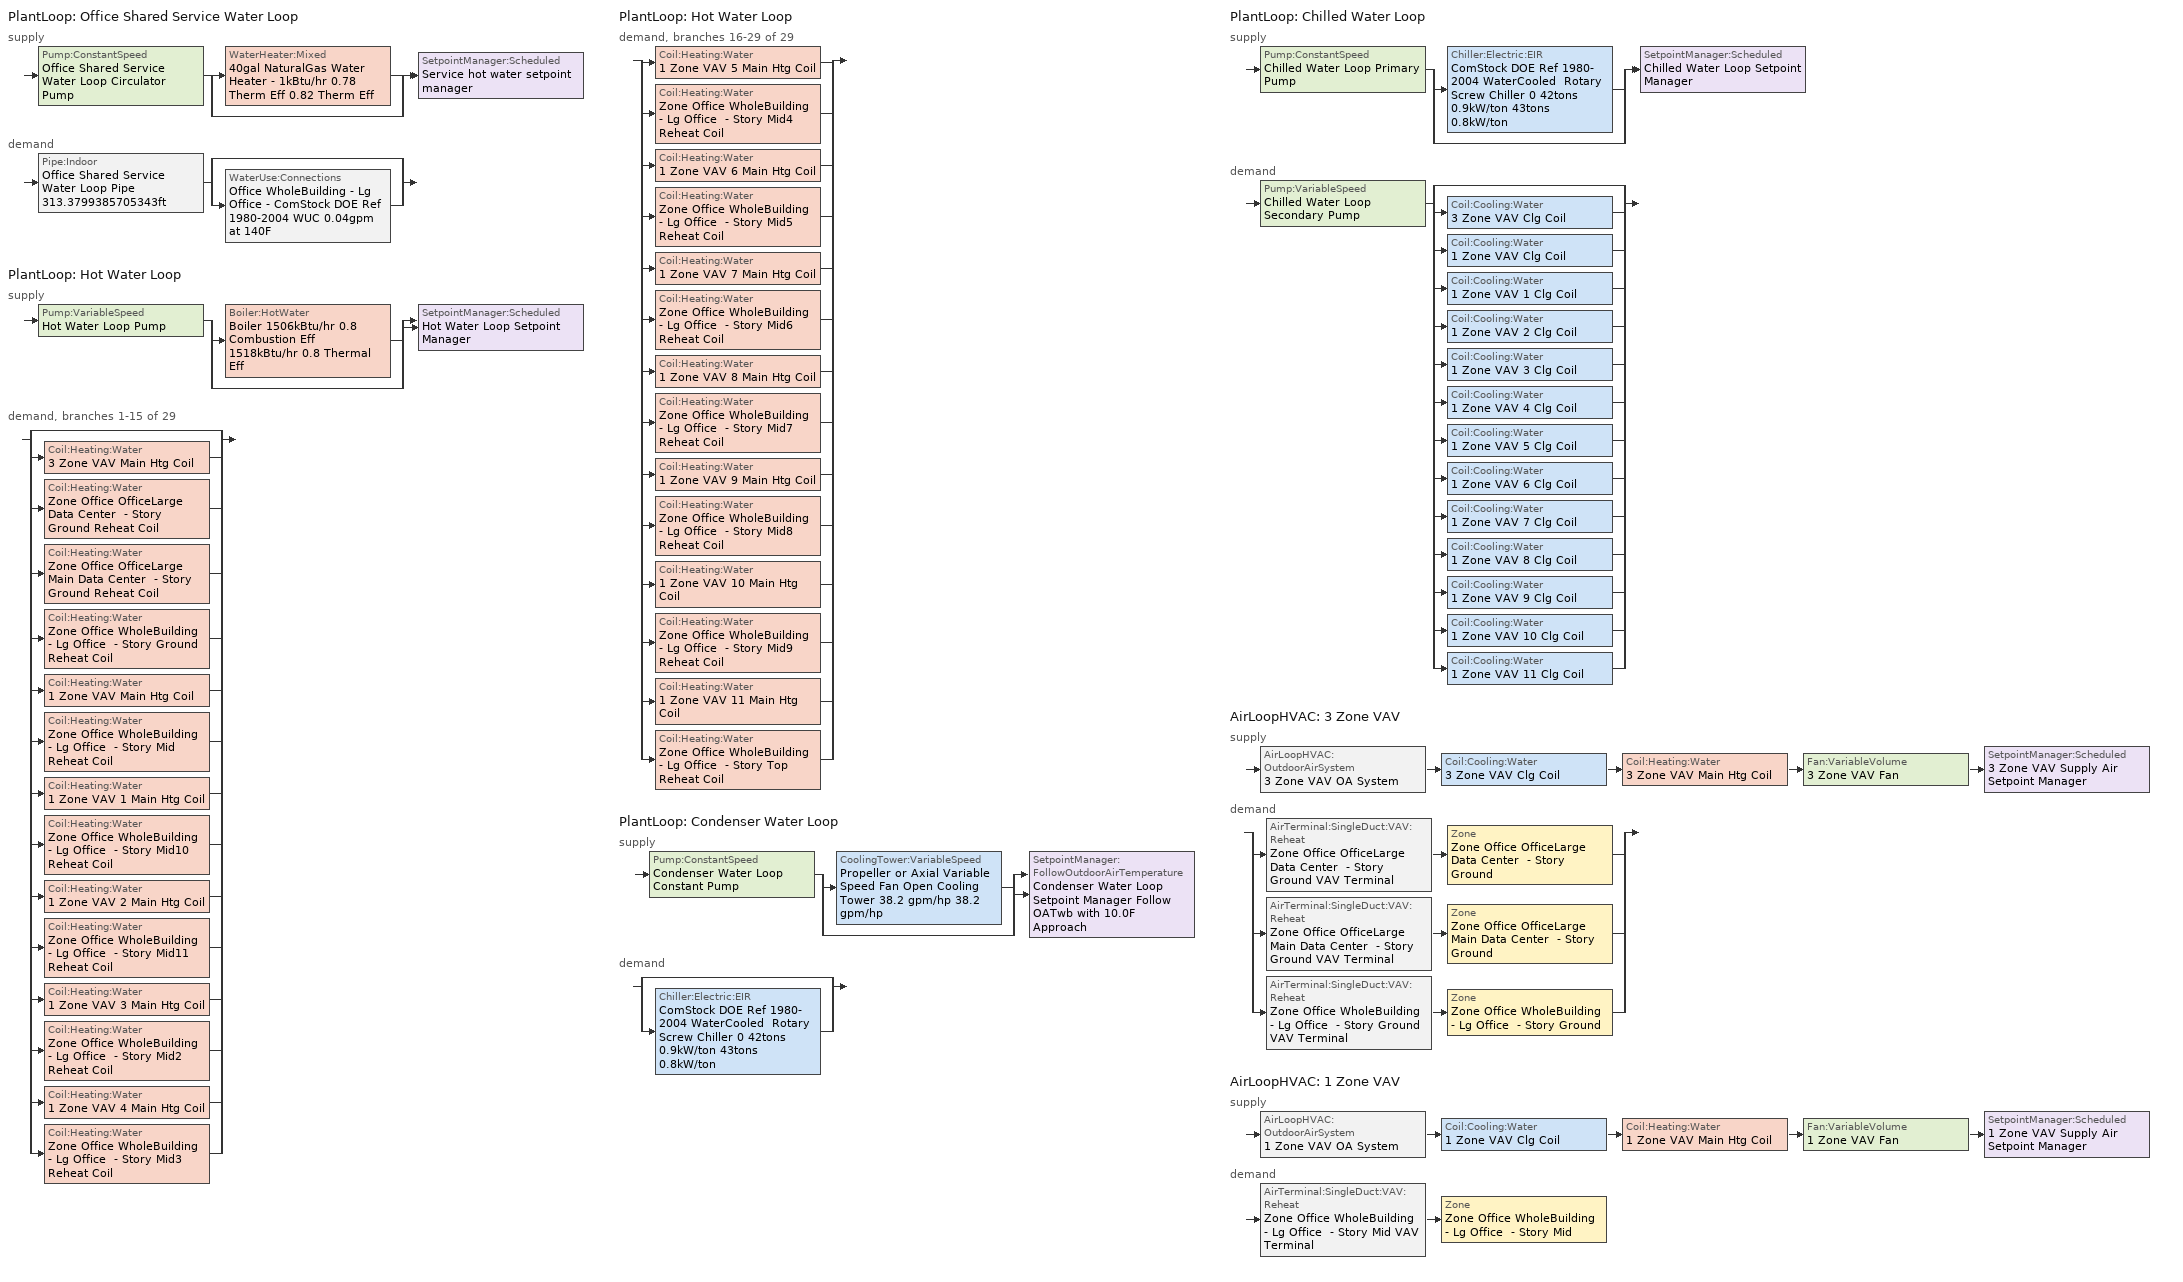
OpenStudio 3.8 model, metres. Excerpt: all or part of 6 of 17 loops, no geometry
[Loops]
PlantLoop 'Office Shared Service Water Loop'
 supply: Pump:ConstantSpeed 'Office Shared Service Water Loop Circulator Pump' > split
  | WaterHeater:Mixed '40gal NaturalGas Water Heater - 1kBtu/hr 0.78 Therm Eff 0.82 Therm Eff'
  | bypass
  join > SetpointManager:Scheduled 'Service hot water setpoint manager'
 demand: Pipe:Indoor 'Office Shared Service Water Loop Pipe 313.3799385705343ft' > split
  | bypass
  | WaterUse:Connections 'Office WholeBuilding - Lg Office - ComStock DOE Ref 1980-2004 WUC 0.04gpm at 140F'
PlantLoop 'Hot Water Loop'
 supply: Pump:VariableSpeed 'Hot Water Loop Pump' > split
  | Boiler:HotWater 'Boiler 1506kBtu/hr 0.8 Combustion Eff 1518kBtu/hr 0.8 Thermal Eff'
  | bypass
  join > SetpointManager:Scheduled 'Hot Water Loop Setpoint Manager'
 demand, branches 1-15 of 29: split
  | bypass
  | Coil:Heating:Water '3 Zone VAV Main Htg Coil'
  | Coil:Heating:Water 'Zone Office OfficeLarge Data Center  - Story Ground Reheat Coil'
  | Coil:Heating:Water 'Zone Office OfficeLarge Main Data Center  - Story Ground Reheat Coil'
  | Coil:Heating:Water 'Zone Office WholeBuilding - Lg Office  - Story Ground Reheat Coil'
  | Coil:Heating:Water '1 Zone VAV Main Htg Coil'
  | Coil:Heating:Water 'Zone Office WholeBuilding - Lg Office  - Story Mid Reheat Coil'
  | Coil:Heating:Water '1 Zone VAV 1 Main Htg Coil'
  | Coil:Heating:Water 'Zone Office WholeBuilding - Lg Office  - Story Mid10 Reheat Coil'
  | Coil:Heating:Water '1 Zone VAV 2 Main Htg Coil'
  | Coil:Heating:Water 'Zone Office WholeBuilding - Lg Office  - Story Mid11 Reheat Coil'
  | Coil:Heating:Water '1 Zone VAV 3 Main Htg Coil'
  | Coil:Heating:Water 'Zone Office WholeBuilding - Lg Office  - Story Mid2 Reheat Coil'
  | Coil:Heating:Water '1 Zone VAV 4 Main Htg Coil'
  | Coil:Heating:Water 'Zone Office WholeBuilding - Lg Office  - Story Mid3 Reheat Coil'
PlantLoop 'Hot Water Loop'
 demand, branches 16-29 of 29: split
  | Coil:Heating:Water '1 Zone VAV 5 Main Htg Coil'
  | Coil:Heating:Water 'Zone Office WholeBuilding - Lg Office  - Story Mid4 Reheat Coil'
  | Coil:Heating:Water '1 Zone VAV 6 Main Htg Coil'
  | Coil:Heating:Water 'Zone Office WholeBuilding - Lg Office  - Story Mid5 Reheat Coil'
  | Coil:Heating:Water '1 Zone VAV 7 Main Htg Coil'
  | Coil:Heating:Water 'Zone Office WholeBuilding - Lg Office  - Story Mid6 Reheat Coil'
  | Coil:Heating:Water '1 Zone VAV 8 Main Htg Coil'
  | Coil:Heating:Water 'Zone Office WholeBuilding - Lg Office  - Story Mid7 Reheat Coil'
  | Coil:Heating:Water '1 Zone VAV 9 Main Htg Coil'
  | Coil:Heating:Water 'Zone Office WholeBuilding - Lg Office  - Story Mid8 Reheat Coil'
  | Coil:Heating:Water '1 Zone VAV 10 Main Htg Coil'
  | Coil:Heating:Water 'Zone Office WholeBuilding - Lg Office  - Story Mid9 Reheat Coil'
  | Coil:Heating:Water '1 Zone VAV 11 Main Htg Coil'
  | Coil:Heating:Water 'Zone Office WholeBuilding - Lg Office  - Story Top Reheat Coil'
PlantLoop 'Condenser Water Loop'
 supply: Pump:ConstantSpeed 'Condenser Water Loop Constant Pump' > split
  | CoolingTower:VariableSpeed 'Propeller or Axial Variable Speed Fan Open Cooling Tower 38.2 gpm/hp 38.2 gpm/hp'
  | bypass
  join > SetpointManager:FollowOutdoorAirTemperature 'Condenser Water Loop Setpoint Manager Follow OATwb with 10.0F Approach'
 demand: split
  | bypass
  | Chiller:Electric:EIR 'ComStock DOE Ref 1980-2004 WaterCooled  Rotary Screw Chiller 0 42tons 0.9kW/ton 43tons 0.8kW/ton'
PlantLoop 'Chilled Water Loop'
 supply: Pump:ConstantSpeed 'Chilled Water Loop Primary Pump' > split
  | Chiller:Electric:EIR 'ComStock DOE Ref 1980-2004 WaterCooled  Rotary Screw Chiller 0 42tons 0.9kW/ton 43tons 0.8kW/ton'
  | bypass
  join > SetpointManager:Scheduled 'Chilled Water Loop Setpoint Manager'
 demand: Pump:VariableSpeed 'Chilled Water Loop Secondary Pump' > split
  | bypass
  | Coil:Cooling:Water '3 Zone VAV Clg Coil'
  | Coil:Cooling:Water '1 Zone VAV Clg Coil'
  | Coil:Cooling:Water '1 Zone VAV 1 Clg Coil'
  | Coil:Cooling:Water '1 Zone VAV 2 Clg Coil'
  | Coil:Cooling:Water '1 Zone VAV 3 Clg Coil'
  | Coil:Cooling:Water '1 Zone VAV 4 Clg Coil'
  | Coil:Cooling:Water '1 Zone VAV 5 Clg Coil'
  | Coil:Cooling:Water '1 Zone VAV 6 Clg Coil'
  | Coil:Cooling:Water '1 Zone VAV 7 Clg Coil'
  | Coil:Cooling:Water '1 Zone VAV 8 Clg Coil'
  | Coil:Cooling:Water '1 Zone VAV 9 Clg Coil'
  | Coil:Cooling:Water '1 Zone VAV 10 Clg Coil'
  | Coil:Cooling:Water '1 Zone VAV 11 Clg Coil'
AirLoopHVAC '3 Zone VAV'
 supply: AirLoopHVAC:OutdoorAirSystem '3 Zone VAV OA System' > Coil:Cooling:Water '3 Zone VAV Clg Coil' > Coil:Heating:Water '3 Zone VAV Main Htg Coil' > Fan:VariableVolume '3 Zone VAV Fan' > SetpointManager:Scheduled '3 Zone VAV Supply Air Setpoint Manager'
 demand: split
  | AirTerminal:SingleDuct:VAV:Reheat 'Zone Office OfficeLarge Data Center  - Story Ground VAV Terminal' > Zone 'Zone Office OfficeLarge Data Center  - Story Ground'
  | AirTerminal:SingleDuct:VAV:Reheat 'Zone Office OfficeLarge Main Data Center  - Story Ground VAV Terminal' > Zone 'Zone Office OfficeLarge Main Data Center  - Story Ground'
  | AirTerminal:SingleDuct:VAV:Reheat 'Zone Office WholeBuilding - Lg Office  - Story Ground VAV Terminal' > Zone 'Zone Office WholeBuilding - Lg Office  - Story Ground'
AirLoopHVAC '1 Zone VAV'
 supply: AirLoopHVAC:OutdoorAirSystem '1 Zone VAV OA System' > Coil:Cooling:Water '1 Zone VAV Clg Coil' > Coil:Heating:Water '1 Zone VAV Main Htg Coil' > Fan:VariableVolume '1 Zone VAV Fan' > SetpointManager:Scheduled '1 Zone VAV Supply Air Setpoint Manager'
 demand: AirTerminal:SingleDuct:VAV:Reheat 'Zone Office WholeBuilding - Lg Office  - Story Mid VAV Terminal' > Zone 'Zone Office WholeBuilding - Lg Office  - Story Mid'
[Construction]
Copper pipe 0.75in type L with 0.5in fiberglass batt: Fiberglass batt 0.5in, Copper pipe 0.75in type L
[Material] Roughness=Smooth; Thermal Absorptance=0.9; Solar Absorptance=0.7; Visible Absorptance=0.7
Name | Thickness {m} | Conductivity {W/m-K} | Density {kg/m3} | Specific Heat {J/kg-K}
Copper pipe 0.75in type L | 0.001143 | 386 | 8906.27 | 385.1856
Fiberglass batt 0.5in | 0.0127 | 0.0663448 | 11.2129 | 837.36
[Sizing:Zone] Zone Cooling Design Supply Air Temperature Input Method=SupplyAirTemperature; Zone Cooling Design Supply Air Temperature {C}=12.7778; Zone Cooling Design Supply Air Temperature Difference {deltaC}=11.11; Zone Heating Design Supply Air Temperature Input Method=SupplyAirTemperature; Zone Heating Design Supply Air Temperature {C}=40; Zone Heating Design Supply Air Temperature Difference {deltaC}=11.11; Zone Cooling Design Supply Air Humidity Ratio {kg-H2O/kg-air}=0.0085; Zone Heating Design Supply Air Humidity Ratio {kg-H2O/kg-air}=0.008; Cooling Design Air Flow Method=DesignDayWithLimit; Heating Design Air Flow Method=DesignDay; Account for Dedicated Outdoor Air System=No; Dedicated Outdoor Air System Control Strategy=NeutralSupplyAir; Dedicated Outdoor Air Low Setpoint Temperature for Design {C}=autosize; Dedicated Outdoor Air High Setpoint Temperature for Design {C}=autosize; Zone Load Sizing Method=Sensible Load Only No Latent Load; Zone Latent Cooling Design Supply Air Humidity Ratio Input Method=HumidityRatioDifference; Zone Cooling Design Supply Air Humidity Ratio Difference {kgWater/kgDryAir}=0.005; Zone Latent Heating Design Supply Air Humidity Ratio Input Method=HumidityRatioDifference; Zone Humidification Design Supply Air Humidity Ratio Difference {kgWater/kgDryAir}=0.005
Zone Office WholeBuilding - Lg Office  - Story Ground; Zone Office OfficeLarge Data Center  - Story Ground; Zone Office OfficeLarge Main Data Center  - Story Ground; Zone Office WholeBuilding - Lg Office  - Story Mid
[Zone equipment]
Zone Office WholeBuilding - Lg Office  - Story Ground: Zone Office WholeBuilding - Lg Office  - Story Ground VAV Terminal
Zone Office OfficeLarge Data Center  - Story Ground: Zone Office OfficeLarge Data Center  - Story Ground VAV Terminal
Zone Office OfficeLarge Main Data Center  - Story Ground: Zone Office OfficeLarge Main Data Center  - Story Ground VAV Terminal
Zone Office WholeBuilding - Lg Office  - Story Mid: Zone Office WholeBuilding - Lg Office  - Story Mid VAV Terminal
[WaterUse:Connections]
Office WholeBuilding - Lg Office - ComStock DOE Ref 1980-2004 WUC 0.04gpm at 140F: Drain Water Heat Exchanger Type=None; Drain Water Heat Exchanger Destination=Plant; Water Use Equipment Name 1=Office WholeBuilding - Lg Office - ComStock DOE Ref 1980-2004 Service Water Use 0.04gpm at 140F
[WaterUse:Equipment:Definition]
Office WholeBuilding - Lg Office - ComStock DOE Ref 1980-2004 Service Water Use Def 0.04gpm: Peak Flow Rate {m3/s}=2.29632e-06; Target Temperature Schedule=Mixed Water At Faucet Temp - 140F; Sensible Fraction Schedule=Fraction Sensible - 0.2; Latent Fraction Schedule=Fraction Latent - 0.05
[WaterUse:Equipment]
Office WholeBuilding - Lg Office - ComStock DOE Ref 1980-2004 Service Water Use 0.04gpm at 140F: Water Use Equipment Definition=Office WholeBuilding - Lg Office - ComStock DOE Ref 1980-2004 Service Water Use Def 0.04gpm; Flow Rate Fraction Schedule=OfficeLarge BLDG_SWH_SCH
[PlantLoop] Glycol Concentration=0; Load Distribution Scheme=Optimal
Name | Maximum Loop Temperature {C} | Minimum Loop Temperature {C} | Maximum Loop Flow Rate {m3/s} | Plant Loop Volume {m3} | Fluid Type | Common Pipe Simulation
Office Shared Service Water Loop | 60 | 10 | 2.29632e-06 | 0.000275559
Hot Water Loop |  | 10 | 0.0255558 | 3.0667 | Water
Condenser Water Loop | 80 | 5 | 0.0115777 | 1.38933
Chilled Water Loop | 40 | 1 | 0.00812366 | 0.974839 |  | CommonPipe
[Sizing:Plant]
Name | Loop Type | Design Loop Exit Temperature {C} | Loop Design Temperature Difference {deltaC} | Sizing Option | Zone Timesteps in Averaging Window | Coincident Sizing Factor Mode
Office Shared Service Water Loop | Heating | 60 | 5 | NonCoincident | 1 | None
Hot Water Loop | Heating | 82.2222 | 11.1111 | NonCoincident | 1 | None
Condenser Water Loop | Condenser | 29.4444 | 5.55556 | Coincident | 6 | GlobalCoolingSizingFactor
Chilled Water Loop | Cooling | 6.66667 | 5.61111 | NonCoincident | 1 | None
[SetpointManager:Scheduled] Control Variable=Temperature
Name | Schedule | Setpoint Node or NodeList
Service hot water setpoint manager | Service Water Loop Temp - 140F | Office Shared Service Water Loop Supply Outlet Node
Hot Water Loop Setpoint Manager | Hot Water Loop Temp - 180F | Hot Water Loop Supply Outlet Node
Chilled Water Loop Setpoint Manager | Chilled Water Loop Temp - 44F | Chilled Water Loop Supply Outlet Node
3 Zone VAV Supply Air Setpoint Manager | Supply Air Temp - 55.0F | 3 Zone VAV Supply Outlet Node
1 Zone VAV Supply Air Setpoint Manager | Supply Air Temp - 55.0F | 1 Zone VAV Supply Outlet Node
[Pump:ConstantSpeed] Fraction of Motor Inefficiencies to Fluid Stream=0; Pump Control Type=Intermittent; Design Power Sizing Method=PowerPerFlowPerPressure; Design Electric Power per Unit Flow Rate {W/(m3/s)}=348701.1; Design Shaft Power per Unit Flow Rate per Unit Head {W-s/m3-Pa}=1.28205
Name | Rated Flow Rate {m3/s} | Rated Pump Head {Pa} | Rated Power Consumption {W} | Motor Efficiency
Office Shared Service Water Loop Circulator Pump | 2.29632e-06 | 29890.7 | 0.106665 | 0.825
Condenser Water Loop Constant Pump | 0.0115777 | 148557 | 2520.07 | 0.875
Chilled Water Loop Primary Pump | 0.00812366 | 44836 | 566.018 | 0.825
[WaterHeater:Mixed]
40gal NaturalGas Water Heater - 1kBtu/hr 0.78 Therm Eff 0.82 Therm Eff: Tank Volume {m3}=0.151416; Setpoint Temperature Schedule=Service Water Loop Temp - 140F; Deadband Temperature Difference {deltaC}=2; Maximum Temperature Limit {C}=60; Heater Control Type=Cycle; Heater Maximum Capacity {W}=383.053; Heater Fuel Type=NaturalGas; Heater Thermal Efficiency=0.82; Off Cycle Parasitic Fuel Consumption Rate {W}=0; Off Cycle Parasitic Fuel Type=NaturalGas; Off Cycle Parasitic Heat Fraction to Tank=0; On Cycle Parasitic Fuel Consumption Rate {W}=0; On Cycle Parasitic Fuel Type=NaturalGas; On Cycle Parasitic Heat Fraction to Tank=0; Ambient Temperature Indicator=Schedule; Ambient Temperature Schedule=Water Heater Ambient Temp Schedule - 70.0f; Off Cycle Loss Coefficient to Ambient Temperature {W/K}=0.1789; On Cycle Loss Coefficient to Ambient Temperature {W/K}=0.1789; Use Side Effectiveness=1; Source Side Effectiveness=1; Use Side Design Flow Rate {m3/s}=autosize; Source Side Design Flow Rate {m3/s}=autosize; Indirect Water Heating Recovery Time {hr}=1.5; Source Side Flow Control Mode=IndirectHeatPrimarySetpoint
[WaterHeater:Sizing]
40gal NaturalGas Water Heater - 1kBtu/hr 0.78 Therm Eff 0.82 Therm Eff: Design Mode=PeakDraw; Time Storage Can Meet Peak Draw {hr}=0.538503; Time for Tank Recovery {hr}=0; Nominal Tank Volume for Autosizing Plant Connections {m3}=1
[Pipe:Indoor]
Office Shared Service Water Loop Pipe 313.3799385705343ft: Construction=Copper pipe 0.75in type L with 0.5in fiberglass batt; Environment Type=Schedule; Ambient Temperature Schedule=Office Shared Service Water Loop Piping Air Temp - 70F; Ambient Air Velocity Schedule=Office Shared Service Water Loop Piping Air Velocity - 0.67mph; Pipe Inside Diameter {m}=0.019939; Pipe Length {m}=95.5182
[Pump:VariableSpeed] Coefficient 1 of the Part Load Performance Curve=0; Pump Control Type=Intermittent; Skin Loss Radiative Fraction=0.5; Design Power Sizing Method=PowerPerFlowPerPressure; Design Electric Power per Unit Flow Rate {W/(m3/s)}=348701.1; Design Shaft Power per Unit Flow Rate per Unit Head {W-s/m3-Pa}=1.28205; Design Minimum Flow Rate Fraction=0
Name | Rated Flow Rate {m3/s} | Rated Pump Head {Pa} | Rated Power Consumption {W} | Motor Efficiency | Coefficient 2 of the Part Load Performance Curve | Coefficient 3 of the Part Load Performance Curve | Coefficient 4 of the Part Load Performance Curve | Fraction of Motor Inefficiencies to Fluid Stream
Hot Water Loop Pump | 0.0255558 | 179344 | 6715.44 | 0.875 | 3.2485 | -4.7443 | 2.5294
Chilled Water Loop Secondary Pump | 0.00812366 | 134508 | 1667.73 | 0.84 | 0.5726 | -0.301 | 0.7347 | 0
[Boiler:HotWater]
Boiler 1506kBtu/hr 0.8 Combustion Eff 1518kBtu/hr 0.8 Thermal Eff: Fuel Type=NaturalGas; Nominal Capacity {W}=1.16838e+06; Nominal Thermal Efficiency=0.8; Efficiency Curve Temperature Evaluation Variable=LeavingBoiler; Normalized Boiler Efficiency Curve=Boiler with No Minimum Turndown; Design Water Flow Rate {m3/s}=0.0255558; Minimum Part Load Ratio=0; Maximum Part Load Ratio=1.2; Optimum Part Load Ratio=1; Water Outlet Upper Temperature Limit {C}=95; Boiler Flow Mode=LeavingSetpointModulated; On Cycle Parasitic Electric Load {W}=0; Off Cycle Parasitic Fuel Load {W}=0; Sizing Factor=1
[SetpointManager:FollowOutdoorAirTemperature]
Condenser Water Loop Setpoint Manager Follow OATwb with 10.0F Approach: Control Variable=Temperature; Reference Temperature Type=OutdoorAirWetBulb; Offset Temperature Difference {deltaC}=5.55556; Maximum Setpoint Temperature {C}=25.5556; Minimum Setpoint Temperature {C}=21.1111; Setpoint Node or NodeList=Condenser Water Loop Supply Outlet Node
[CoolingTower:VariableSpeed]
Propeller or Axial Variable Speed Fan Open Cooling Tower 38.2 gpm/hp 38.2 gpm/hp: Model Type=CoolToolsCrossFlow; Design Inlet Air Wet-Bulb Temperature {C}=20; Design Approach Temperature {deltaC}=5.55556; Design Range Temperature {deltaC}=5.55556; Design Water Flow Rate {m3/s}=0.0115777; Design Air Flow Rate {m3/s}=8.02114; Design Fan Power {W}=3045.5; Fan Power Ratio Function of Air Flow Rate Ratio Curve=VSD-TWR-FAN-FPLR; Minimum Air Flow Rate Ratio=0.2; Fraction of Tower Capacity in Free Convection Regime=0.125; Basin Heater Capacity {W/K}=0; Basin Heater Setpoint Temperature {C}=2; Evaporation Loss Mode=SaturatedExit; Evaporation Loss Factor {percent/K}=0.2; Drift Loss Percent {percent}=0.008; Blowdown Calculation Mode=ConcentrationRatio; Blowdown Concentration Ratio=3; Number of Cells=1; Sizing Factor=1
[Chiller:Electric:EIR]
ComStock DOE Ref 1980-2004 WaterCooled  Rotary Screw Chiller 0 42tons 0.9kW/ton 43tons 0.8kW/ton: Reference Capacity {W}=191334; Reference COP {W/W}=4.50897; Reference Leaving Chilled Water Temperature {C}=6.66667; Reference Entering Condenser Fluid Temperature {C}=35; Reference Chilled Water Flow Rate {m3/s}=0.00812366; Reference Condenser Fluid Flow Rate {m3/s}=0.0100676; Cooling Capacity Function of Temperature Curve=WaterCooled_PositiveDisplacement_Chiller_LT150_2010_PathA_CAPFT; Electric Input to Cooling Output Ratio Function of Temperature Curve=WaterCooled_PositiveDisplacement_Chiller_LT150_2010_PathA_EIRFT; Electric Input to Cooling Output Ratio Function of Part Load Ratio Curve=ChlrWtrPosDispPathAAllEIRRatio_fQRatio; Minimum Part Load Ratio=0.15; Maximum Part Load Ratio=1; Optimum Part Load Ratio=1; Minimum Unloading Ratio=0.25; Condenser Type=WaterCooled; Leaving Chilled Water Lower Temperature Limit {C}=2.22222; Chiller Flow Mode=ConstantFlow; Design Heat Recovery Water Flow Rate {m3/s}=Autosize; Sizing Factor=1; Basin Heater Capacity {W/K}=0; Basin Heater Setpoint Temperature {C}=10; Condenser Heat Recovery Relative Capacity Fraction=1
[AirLoopHVAC] Design Return Air Flow Fraction of Supply Air Flow=1
Name | Availability Schedule | Design Supply Air Flow Rate {m3/s}
3 Zone VAV | 3 Zone VAV_constant_night_fan_schedule | 1.53575
1 Zone VAV | 1 Zone VAV_constant_night_fan_schedule | 0.762863
[Sizing:System] Type of Load to Size On=Sensible; Central Heating Maximum System Air Flow Ratio=0.3; Preheat Design Temperature {C}=7.22222; Preheat Design Humidity Ratio {kg-H2O/kg-Air}=0.008; Precool Design Temperature {C}=12.7778; Precool Design Humidity Ratio {kg-H2O/kg-Air}=0.008; Central Cooling Design Supply Air Temperature {C}=12.7778; Central Heating Design Supply Air Temperature {C}=12.7778; Sizing Option=Coincident; 100% Outdoor Air in Cooling=No; 100% Outdoor Air in Heating=No; Central Cooling Design Supply Air Humidity Ratio {kg-H2O/kg-Air}=0.0085; Central Heating Design Supply Air Humidity Ratio {kg-H2O/kg-Air}=0.008; Cooling Design Air Flow Method=DesignDay; Heating Design Air Flow Method=DesignDay; System Outdoor Air Method=ZoneSum; Zone Maximum Outdoor Air Fraction=1; Cooling Supply Air Flow Rate Per Floor Area {m3/s-m2}=0.00996765; Cooling Fraction of Autosized Cooling Supply Air Flow Rate=1; Cooling Supply Air Flow Rate Per Unit Cooling Capacity {m3/s-W}=3.94755e-05; Heating Supply Air Flow Rate Per Floor Area {m3/s-m2}=0.00996765; Heating Fraction of Autosized Heating Supply Air Flow Rate=1; Heating Fraction of Autosized Cooling Supply Air Flow Rate=1; Heating Supply Air Flow Rate Per Unit Heating Capacity {m3/s-W}=3.15882e-05; Cooling Design Capacity Method=CoolingDesignCapacity; Cooling Design Capacity Per Floor Area {W/m2}=234.7; Fraction of Autosized Cooling Design Capacity=1; Heating Design Capacity Method=HeatingDesignCapacity; Heating Design Capacity Per Floor Area {W/m2}=157; Fraction of Autosized Heating Design Capacity=1; Central Cooling Capacity Control Method=OnOff; Occupant Diversity=1
Name | Design Outdoor Air Flow Rate {m3/s} | Cooling Design Capacity {W} | Heating Design Capacity {W}
3 Zone VAV | 1.53575 | 24449.46 | 271.87
1 Zone VAV | 0.762863 | 9688.63 | 413.12
[Fan:VariableVolume] Availability Schedule=Always On Discrete; Pressure Rise {Pa}=996.356; Fan Power Minimum Flow Rate Input Method=Fraction; Fan Power Minimum Air Flow Rate {m3/s}=0; Motor In Airstream Fraction=1; Fan Power Coefficient 5=0
Name | Fan Total Efficiency | Maximum Flow Rate {m3/s} | Fan Power Minimum Flow Fraction | Motor Efficiency | Fan Power Coefficient 1 | Fan Power Coefficient 2 | Fan Power Coefficient 3 | Fan Power Coefficient 4
3 Zone VAV Fan | 0.56875 | 1.53575 | 0.25 | 0.875 | 0.189848 | 0.31447 | 0.495682 | 0
1 Zone VAV Fan | 0.546 | 0.762863 | 0.1 | 0.84 | 0.027828 | 0.026583 | -0.087069 | 1.03092
[Coil:Heating:Water] Availability Schedule=Always On Discrete; Rated Inlet Water Temperature {C}=82.2222; Rated Outlet Water Temperature {C}=71.1111
Name | U-Factor Times Area Value {W/K} | Maximum Water Flow Rate {m3/s} | Rated Capacity {W} | Rated Inlet Air Temperature {C} | Rated Outlet Air Temperature {C}
3 Zone VAV Main Htg Coil | 100.678 | 0.000147515 | 6744.22 | 7.22222 | 12.7778
Zone Office OfficeLarge Data Center  - Story Ground Reheat Coil | 7.77069 | 1.01782e-05 | 465.336 | 12.7778 | 40
Zone Office OfficeLarge Main Data Center  - Story Ground Reheat Coil | 28.9725 | 3.79488e-05 | 1734.98 | 12.7778 | 40
Zone Office WholeBuilding - Lg Office  - Story Ground Reheat Coil | 387.281 | 0.000408053 | 18655.7 | 12.7778 | 40
1 Zone VAV Main Htg Coil; 1 Zone VAV 1 Main Htg Coil; 1 Zone VAV 2 Main Htg Coil; 1 Zone VAV 3 Main Htg Coil; 1 Zone VAV 4 Main Htg Coil; 1 Zone VAV 5 Main Htg Coil; 1 Zone VAV 6 Main Htg Coil; 1 Zone VAV 7 Main Htg Coil; 1 Zone VAV 8 Main Htg Coil; 1 Zone VAV 9 Main Htg Coil; 1 Zone VAV 10 Main Htg Coil; 1 Zone VAV 11 Main Htg Coil | 1 | 0 | 0 | 7.22222 | 12.7778
Zone Office WholeBuilding - Lg Office  - Story Mid Reheat Coil | 925.553 | 0.000975223 | 44586 | 12.7778 | 40
Zone Office WholeBuilding - Lg Office  - Story Mid10 Reheat Coil | 2369.12 | 0.00249636 | 114131 | 12.7778 | 40
Zone Office WholeBuilding - Lg Office  - Story Mid11 Reheat Coil | 2493.13 | 0.00262703 | 120105 | 12.7778 | 40
Zone Office WholeBuilding - Lg Office  - Story Mid2 Reheat Coil | 1147.94 | 0.00120956 | 55299.5 | 12.7778 | 40
Zone Office WholeBuilding - Lg Office  - Story Mid3 Reheat Coil | 1340.34 | 0.0014123 | 64568.7 | 12.7778 | 40
Zone Office WholeBuilding - Lg Office  - Story Mid4 Reheat Coil | 1514.41 | 0.00159572 | 72954.4 | 12.7778 | 40
Zone Office WholeBuilding - Lg Office  - Story Mid5 Reheat Coil | 1675.65 | 0.00176562 | 80722.2 | 12.7778 | 40
Zone Office WholeBuilding - Lg Office  - Story Mid6 Reheat Coil | 1827.22 | 0.00192534 | 88024.2 | 12.7778 | 40
Zone Office WholeBuilding - Lg Office  - Story Mid7 Reheat Coil | 1971.14 | 0.00207699 | 94957.6 | 12.7778 | 40
Zone Office WholeBuilding - Lg Office  - Story Mid8 Reheat Coil | 2108.8 | 0.00222205 | 101590 | 12.7778 | 40
Zone Office WholeBuilding - Lg Office  - Story Mid9 Reheat Coil | 2241.21 | 0.00236157 | 107968 | 12.7778 | 40
Zone Office WholeBuilding - Lg Office  - Story Top Reheat Coil | 4065.96 | 0.00428437 | 195876 | 12.7778 | 40
[Controller:WaterCoil] Minimum Actuated Flow {m3/s}=0
Name | Water Coil | Action | Controller Convergence Tolerance {deltaC} | Maximum Actuated Flow {m3/s}
3 Zone VAV Main Htg Coil Controller | 3 Zone VAV Main Htg Coil | Normal | 0.0001 | 0.000147515
3 Zone VAV Clg Coil Controller | 3 Zone VAV Clg Coil | Reverse | 0.000407487 | 0.0011686
Zone Office OfficeLarge Data Center  - Story Ground Reheat Coil Controller | Zone Office OfficeLarge Data Center  - Story Ground Reheat Coil | Normal | 0.0001
Zone Office OfficeLarge Main Data Center  - Story Ground Reheat Coil Controller | Zone Office OfficeLarge Main Data Center  - Story Ground Reheat Coil | Normal | 0.0001
Zone Office WholeBuilding - Lg Office  - Story Ground Reheat Coil Controller | Zone Office WholeBuilding - Lg Office  - Story Ground Reheat Coil | Normal | 0.0001
1 Zone VAV Main Htg Coil Controller | 1 Zone VAV Main Htg Coil | Normal | 0.0001 | 0
1 Zone VAV Clg Coil Controller | 1 Zone VAV Clg Coil | Reverse | 0.000998519 | 0.000476897
Zone Office WholeBuilding - Lg Office  - Story Mid Reheat Coil Controller | Zone Office WholeBuilding - Lg Office  - Story Mid Reheat Coil | Normal | 0.0001
1 Zone VAV 1 Main Htg Coil Controller | 1 Zone VAV 1 Main Htg Coil | Normal | 0.0001 | 0
1 Zone VAV 1 Clg Coil Controller | 1 Zone VAV 1 Clg Coil | Reverse | 0.000742808 | 0.000641068
Zone Office WholeBuilding - Lg Office  - Story Mid10 Reheat Coil Controller | Zone Office WholeBuilding - Lg Office  - Story Mid10 Reheat Coil | Normal | 0.0001
1 Zone VAV 2 Main Htg Coil Controller | 1 Zone VAV 2 Main Htg Coil | Normal | 0.0001 | 0
1 Zone VAV 2 Clg Coil Controller | 1 Zone VAV 2 Clg Coil | Reverse | 0.000705912 | 0.000674575
Zone Office WholeBuilding - Lg Office  - Story Mid11 Reheat Coil Controller | Zone Office WholeBuilding - Lg Office  - Story Mid11 Reheat Coil | Normal | 0.0001
1 Zone VAV 3 Main Htg Coil Controller | 1 Zone VAV 3 Main Htg Coil | Normal | 0.0001 | 0
1 Zone VAV 3 Clg Coil Controller | 1 Zone VAV 3 Clg Coil | Reverse | 0.001 | 0.000470928
Zone Office WholeBuilding - Lg Office  - Story Mid2 Reheat Coil Controller | Zone Office WholeBuilding - Lg Office  - Story Mid2 Reheat Coil | Normal | 0.0001
1 Zone VAV 4 Main Htg Coil Controller | 1 Zone VAV 4 Main Htg Coil | Normal | 0.0001 | 0
1 Zone VAV 4 Clg Coil Controller | 1 Zone VAV 4 Clg Coil | Reverse | 0.001 | 0.000466288
Zone Office WholeBuilding - Lg Office  - Story Mid3 Reheat Coil Controller | Zone Office WholeBuilding - Lg Office  - Story Mid3 Reheat Coil | Normal | 0.0001
1 Zone VAV 5 Main Htg Coil Controller | 1 Zone VAV 5 Main Htg Coil | Normal | 0.0001 | 0
1 Zone VAV 5 Clg Coil Controller | 1 Zone VAV 5 Clg Coil | Reverse | 0.001 | 0.000462091
Zone Office WholeBuilding - Lg Office  - Story Mid4 Reheat Coil Controller | Zone Office WholeBuilding - Lg Office  - Story Mid4 Reheat Coil | Normal | 0.0001
1 Zone VAV 6 Main Htg Coil Controller | 1 Zone VAV 6 Main Htg Coil | Normal | 0.0001 | 0
1 Zone VAV 6 Clg Coil Controller | 1 Zone VAV 6 Clg Coil | Reverse | 0.001 | 0.000457538
Zone Office WholeBuilding - Lg Office  - Story Mid5 Reheat Coil Controller | Zone Office WholeBuilding - Lg Office  - Story Mid5 Reheat Coil | Normal | 0.0001
1 Zone VAV 7 Main Htg Coil Controller | 1 Zone VAV 7 Main Htg Coil | Normal | 0.0001 | 0
1 Zone VAV 7 Clg Coil Controller | 1 Zone VAV 7 Clg Coil | Reverse | 0.000962842 | 0.000494568
Zone Office WholeBuilding - Lg Office  - Story Mid6 Reheat Coil Controller | Zone Office WholeBuilding - Lg Office  - Story Mid6 Reheat Coil | Normal | 0.0001
1 Zone VAV 8 Main Htg Coil Controller | 1 Zone VAV 8 Main Htg Coil | Normal | 0.0001 | 0
1 Zone VAV 8 Clg Coil Controller | 1 Zone VAV 8 Clg Coil | Reverse | 0.000892598 | 0.000533488
Zone Office WholeBuilding - Lg Office  - Story Mid7 Reheat Coil Controller | Zone Office WholeBuilding - Lg Office  - Story Mid7 Reheat Coil | Normal | 0.0001
1 Zone VAV 9 Main Htg Coil Controller | 1 Zone VAV 9 Main Htg Coil | Normal | 0.0001 | 0
1 Zone VAV 9 Clg Coil Controller | 1 Zone VAV 9 Clg Coil | Reverse | 0.000834386 | 0.000570708
Zone Office WholeBuilding - Lg Office  - Story Mid8 Reheat Coil Controller | Zone Office WholeBuilding - Lg Office  - Story Mid8 Reheat Coil | Normal | 0.0001
1 Zone VAV 10 Main Htg Coil Controller | 1 Zone VAV 10 Main Htg Coil | Normal | 0.0001 | 0
1 Zone VAV 10 Clg Coil Controller | 1 Zone VAV 10 Clg Coil | Reverse | 0.000785146 | 0.000606499
Zone Office WholeBuilding - Lg Office  - Story Mid9 Reheat Coil Controller | Zone Office WholeBuilding - Lg Office  - Story Mid9 Reheat Coil | Normal | 0.0001
1 Zone VAV 11 Main Htg Coil Controller | 1 Zone VAV 11 Main Htg Coil | Normal | 0.0001 | 0
1 Zone VAV 11 Clg Coil Controller | 1 Zone VAV 11 Clg Coil | Reverse | 0.000432739 | 0.00110041
Zone Office WholeBuilding - Lg Office  - Story Top Reheat Coil Controller | Zone Office WholeBuilding - Lg Office  - Story Top Reheat Coil | Normal | 0.0001
[Coil:Cooling:Water] Availability Schedule=Always On Discrete; Design Inlet Water Temperature {C}=6.66667; Heat Exchanger Configuration=CrossFlow
Name | Design Water Flow Rate {m3/s} | Design Air Flow Rate {m3/s} | Design Inlet Air Temperature {C} | Design Outlet Air Temperature {C} | Design Inlet Air Humidity Ratio {kg-H2O/kg-air} | Design Outlet Air Humidity Ratio {kg-H2O/kg-air}
3 Zone VAV Clg Coil | 0.0011686 | 1.53575 | 25.9442 | 11.3514 | 0.00849663 | 0.00849663
1 Zone VAV Clg Coil | 0.000476897 | 0.762863 | 23.2813 | 11.2918 | 0.00846056 | 0.00846056
1 Zone VAV 1 Clg Coil | 0.000641068 | 1.0262 | 23.277 | 11.2912 | 0.00824118 | 0.00824118
1 Zone VAV 2 Clg Coil | 0.000674575 | 1.07992 | 23.2764 | 11.2912 | 0.00822617 | 0.00822617
1 Zone VAV 3 Clg Coil | 0.000470928 | 0.753391 | 23.2808 | 11.2917 | 0.00841944 | 0.00841944
1 Zone VAV 4 Clg Coil | 0.000466288 | 0.746029 | 23.2805 | 11.2916 | 0.00838655 | 0.00838655
1 Zone VAV 5 Clg Coil | 0.000462091 | 0.739367 | 23.2801 | 11.2916 | 0.00835875 | 0.00835875
1 Zone VAV 6 Clg Coil | 0.000457538 | 0.732137 | 23.2797 | 11.2915 | 0.00833434 | 0.00833434
1 Zone VAV 7 Clg Coil | 0.000494568 | 0.791448 | 23.2793 | 11.2914 | 0.00831246 | 0.00831246
1 Zone VAV 8 Clg Coil | 0.000533488 | 0.853796 | 23.2788 | 11.2914 | 0.00829254 | 0.00829254
1 Zone VAV 9 Clg Coil | 0.000570708 | 0.913431 | 23.2782 | 11.2913 | 0.0082742 | 0.0082742
1 Zone VAV 10 Clg Coil | 0.000606499 | 0.97079 | 23.2776 | 11.2913 | 0.00825714 | 0.00825714
1 Zone VAV 11 Clg Coil | 0.00110041 | 1.76127 | 23.2809 | 11.2909 | 0.00812275 | 0.00812275
[Controller:OutdoorAir] Economizer Control Type=NoEconomizer; Economizer Control Action Type=ModulateFlow; Economizer Maximum Limit Dry-Bulb Temperature {C}=12.7778; Economizer Maximum Limit Enthalpy {J/kg}=64000; Lockout Type=LockoutWithHeating; Minimum Limit Type=FixedMinimum; High Humidity Control=No; Heat Recovery Bypass Control Type=BypassWhenWithinEconomizerLimits; Economizer Operation Staging=InterlockedWithMechanicalCooling
Name | Minimum Outdoor Air Flow Rate {m3/s} | Maximum Outdoor Air Flow Rate {m3/s} | Minimum Outdoor Air Schedule | Controller Mechanical Ventilation
3 Zone VAV OA Controller | 0.04181 | 1.53575 | 3 Zone VAV_night_ventcycle_schedule | 3 Zone VAV Vent Controller
1 Zone VAV OA Controller | 0.0635314 | 0.762863 | 1 Zone VAV_night_ventcycle_schedule | 1 Zone VAV Vent Controller
[Controller:MechanicalVentilation] Availability Schedule=Always On Discrete; System Outdoor Air Method=ZoneSum
3 Zone VAV Vent Controller; 1 Zone VAV Vent Controller
[AirLoopHVAC:OutdoorAirSystem]
Name | Controller
3 Zone VAV OA System | 3 Zone VAV OA Controller
1 Zone VAV OA System | 1 Zone VAV OA Controller
[AirTerminal:SingleDuct:VAV:Reheat] Availability Schedule=Always On Discrete; Zone Minimum Air Flow Input Method=Constant; Constant Minimum Air Flow Fraction=0.3; Minimum Hot Water or Steam Flow Rate {m3/s}=0; Convergence Tolerance=0.001; Maximum Reheat Air Temperature {C}=40; Control For Outdoor Air=No
Name | Maximum Air Flow Rate {m3/s} | Fixed Minimum Air Flow Rate {m3/s} | Reheat Coil | Maximum Hot Water or Steam Flow Rate {m3/s} | Damper Heating Action | Maximum Flow per Zone Floor Area During Reheat {m3/s-m2} | Maximum Flow Fraction During Reheat
Zone Office OfficeLarge Data Center  - Story Ground VAV Terminal | 0.242067 | 0.07262 | Zone Office OfficeLarge Data Center  - Story Ground Reheat Coil | 1.01782e-05 | ReverseWithLimits | 0.00791971 | 0.5
Zone Office OfficeLarge Main Data Center  - Story Ground VAV Terminal | 0.902531 | 0.270759 | Zone Office OfficeLarge Main Data Center  - Story Ground Reheat Coil | 3.79488e-05 | ReverseWithLimits | 0.0164239 | 0.5
Zone Office WholeBuilding - Lg Office  - Story Ground VAV Terminal | 0.559016 | 0.167705 | Zone Office WholeBuilding - Lg Office  - Story Ground Reheat Coil | 0.000408053 | ReverseWithLimits | 0.00339608 | 0.5
Zone Office WholeBuilding - Lg Office  - Story Mid VAV Terminal | 1.33614 | 0.400841 | Zone Office WholeBuilding - Lg Office  - Story Mid Reheat Coil | 0.000975223 | Normal | AutoSize | AutoSize
[Schedule:Ruleset]
OfficeLarge BLDG_SWH_SCH: Default Day Schedule=OfficeLarge BLDG_SWH_SCH Default; Summer Design Day Schedule=OfficeLarge BLDG_SWH_SCH Summer Design Day; Winter Design Day Schedule=OfficeLarge BLDG_SWH_SCH Winter Design Day
Fraction Sensible - 0.2: Default Day Schedule=Fraction Sensible - 0.2 Default
Fraction Latent - 0.05: Default Day Schedule=Fraction Latent - 0.05 Default
Mixed Water At Faucet Temp - 140F: Default Day Schedule=Mixed Water At Faucet Temp - 140F Default
Service Water Loop Temp - 140F: Default Day Schedule=Service Water Loop Temp - 140F Default
Water Heater Ambient Temp Schedule - 70.0f: Default Day Schedule=Water Heater Ambient Temp Schedule - 70.0f Default
Office Shared Service Water Loop Piping Air Temp - 70F: Default Day Schedule=Office Shared Service Water Loop Piping Air Temp - 70F Default
Office Shared Service Water Loop Piping Air Velocity - 0.67mph: Default Day Schedule=Office Shared Service Water Loop Piping Air Velocity - 0.67mph Default
Hot Water Loop Temp - 180F: Default Day Schedule=Hot Water Loop Temp - 180F Default
Chilled Water Loop Temp - 44F: Default Day Schedule=Chilled Water Loop Temp - 44F Default
Supply Air Temp - 55.0F: Default Day Schedule=Supply Air Temp - 55.0F Default
[Schedule:Day]
OfficeLarge BLDG_SWH_SCH Default: Average, 1, 30, 0.04, 1, 45, 0.0475, 2, 0, 0.055, 2, 15, 0.0625, 2, 30, 0.07, 2, 45, 0.0625, 3, 0, 0.055, 3, 15, 0.0475, 3, 30, 0.04, 4, 0, 0.04, 17, 30, 0.06, 17, 45, 0.0675, 18, 0, 0.075, 18, 15, 0.0825, 18, 30, 0.09, 18, 45, 0.0825, 19, 0, 0.075, 19, 15, 0.0675, 19, 30, 0.06, 19, 45, 0.055, 20, 0, 0.05, 20, 15, 0.045, 20, 30, 0.04, 24, 0, 0.04
OfficeLarge BLDG_SWH_SCH Summer Design Day: 6, 0, 0, 7, 0, 0.07, 8, 0, 0.19, 9, 0, 0.35, 10, 0, 0.38, 11, 0, 0.39, 12, 0, 0.47, 13, 0, 0.57, 14, 0, 0.54, 15, 0, 0.34, 16, 0, 0.33, 17, 0, 0.44, 18, 0, 0.26, 19, 0, 0.21, 20, 0, 0.15, 21, 0, 0.17, 22, 0, 0.08, 24, 0, 0.05
OfficeLarge BLDG_SWH_SCH SmrDsn|Wkdy Day: Average, 5, 30, 0, 5, 45, 0.0175, 6, 0, 0.035, 6, 15, 0.0525, 6, 30, 0.07, 6, 45, 0.1, 7, 0, 0.13, 7, 15, 0.16, 7, 30, 0.19, 7, 45, 0.23, 8, 0, 0.27, 8, 15, 0.31, 8, 30, 0.35, 8, 45, 0.3575, 9, 0, 0.365, 9, 15, 0.3725, 9, 30, 0.38, 9, 45, 0.382857, 10, 0, 0.385714, 10, 15, 0.388571, 10, 22, 0.39, 10, 37, 0.498571, 10, 52, 0.527143, 11, 7, 0.555714, 11, 15, 0.57, 11, 30, 0.5625, 11, 45, 0.555, 12, 0, 0.5475, 12, 15, 0.54, 12, 30, 0.49, 12, 45, 0.44, 13, 0, 0.39, 13, 15, 0.34, 13, 30, 0.3375, 13, 45, 0.335, 14, 0, 0.3325, 14, 15, 0.33, 14, 30, 0.361429, 14, 45, 0.392857, 15, 0, 0.424286, 15, 7, 0.44, 15, 22, 0.245714, 15, 37, 0.231429, 15, 52, 0.217143, 16, 0, 0.21, 16, 15, 0.195, 16, 30, 0.18, 16, 45, 0.165, 17, 0, 0.15, 17, 15, 0.155, 17, 30, 0.16, 17, 45, 0.165, 18, 0, 0.17, 18, 15, 0.1475, 18, 30, 0.125, 18, 45, 0.1025, 19, 0, 0.08, 19, 15, 0.0725, 19, 30, 0.065, 19, 45, 0.0575, 20, 0, 0.05, 20, 30, 0.05, 20, 45, 0.04375, 21, 0, 0.0375, 21, 15, 0.03125, 21, 30, 0.025, 21, 45, 0.01875, 22, 0, 0.0125, 22, 15, 0.00625, 22, 30, 0, 24, 0, 0
OfficeLarge BLDG_SWH_SCH Winter Design Day: 6, 0, 0, 7, 0, 0.07, 8, 0, 0.11, 9, 0, 0.15, 10, 0, 0.21, 11, 0, 0.19, 12, 0, 0.23, 13, 0, 0.2, 14, 0, 0.19, 15, 0, 0.15, 16, 0, 0.13, 17, 0, 0.14, 21, 0, 0.07, 22, 0, 0.09, 24, 0, 0.05
OfficeLarge BLDG_SWH_SCH WntrDsn|Sat Day: Average, 2, 0, 0.07, 2, 15, 0.075, 2, 30, 0, 2, 45, 0.0175, 3, 0, 0.035, 3, 15, 0.0525, 3, 30, 0.07, 3, 45, 0.08, 4, 0, 0.09, 4, 15, 0.1, 4, 30, 0.11, 4, 45, 0.12, 5, 0, 0.13, 5, 15, 0.14, 5, 30, 0.15, 5, 45, 0.165, 6, 0, 0.18, 6, 15, 0.195, 6, 30, 0.21, 6, 45, 0.209048, 7, 0, 0.208095, 7, 15, 0.207143, 7, 30, 0.20619, 7, 45, 0.205238, 8, 0, 0.204286, 8, 15, 0.203333, 8, 30, 0.202381, 8, 45, 0.201429, 9, 0, 0.200476, 9, 15, 0.199524, 9, 30, 0.198571, 9, 45, 0.197619, 10, 0, 0.196667, 10, 15, 0.195714, 10, 30, 0.194762, 10, 45, 0.19381, 11, 0, 0.192857, 11, 15, 0.191905, 11, 30, 0.190952, 11, 45, 0.19, 12, 0, 0.2, 12, 15, 0.21, 12, 30, 0.22, 12, 45, 0.23, 13, 0, 0.2225, 13, 15, 0.215, 13, 30, 0.2075, 13, 45, 0.2, 14, 0, 0.199524, 14, 15, 0.199048, 14, 30, 0.198571, 14, 45, 0.198095, 15, 0, 0.197619, 15, 15, 0.197143, 15, 30, 0.196667, 15, 45, 0.19619, 16, 0, 0.195714, 16, 15, 0.195238, 16, 30, 0.194762, 16, 45, 0.194286, 17, 0, 0.19381, 17, 15, 0.193333, 17, 30, 0.192857, 17, 45, 0.192381, 18, 0, 0.191905, 18, 15, 0.191429, 18, 30, 0.190952, 18, 45, 0.190476, 19, 0, 0.19, 19, 15, 0.18, 19, 30, 0.17, 19, 45, 0.16, 20, 0, 0.15, 20, 15, 0.145, 20, 30, 0.14, 20, 45, 0.135, 21, 0, 0.13, 21, 15, 0.1325, 21, 30, 0.135, 21, 45, 0.1375, 22, 0, 0.14, 22, 15, 0.1225, 22, 30, 0.105, 22, 45, 0.0875, 23, 0, 0.07, 24, 0, 0.075
Fraction Sensible - 0.2 Default: 24, 0, 0.2
Fraction Latent - 0.05 Default: 24, 0, 0.05
Mixed Water At Faucet Temp - 140F Default; Service Water Loop Temp - 140F Default: 24, 0, 60
Water Heater Ambient Temp Schedule - 70.0f Default; Office Shared Service Water Loop Piping Air Temp - 70F Default: 24, 0, 21.1111
Office Shared Service Water Loop Piping Air Velocity - 0.67mph Default: 24, 0, 0.3
Hot Water Loop Temp - 180F Default: 24, 0, 82.2222
Chilled Water Loop Temp - 44F Default: 24, 0, 6.66667
Supply Air Temp - 55.0F Default; autogen Supply Air Temp - 55.0F 0_day_sch; autogen Supply Air Temp - 55.0F 1_day_sch: Average, 24, 0, 12.7778
[Schedule:Rule]
Name | Schedule Ruleset | Rule Order | Day Schedule | Apply Monday | Apply Tuesday | Apply Wednesday | Apply Thursday | Apply Friday | Date Specification Type | Start Month | Start Day | End Month | End Day | Apply Saturday | Apply Sunday | Specific Month 1 | Specific Day 1 | Specific Month 2 | Specific Day 2 | Specific Month 3 | Specific Day 3 | Specific Month 4 | Specific Day 4 | Specific Month 5 | Specific Day 5 | Specific Month 6 | Specific Day 6 | Specific Month 7 | Specific Day 7 | Specific Month 8 | Specific Day 8 | Specific Month 9 | Specific Day 9 | Specific Month 10 | Specific Day 10 | Specific Month 11 | Specific Day 11 | Specific Month 12 | Specific Day 12 | Specific Month 13 | Specific Day 13 | Specific Month 14 | Specific Day 14 | Specific Month 15 | Specific Day 15 | Specific Month 16 | Specific Day 16 | Specific Month 17 | Specific Day 17 | Specific Month 18 | Specific Day 18 | Specific Month 19 | Specific Day 19 | Specific Month 20 | Specific Day 20 | Specific Month 21 | Specific Day 21 | Specific Month 22 | Specific Day 22 | Specific Month 23 | Specific Day 23 | Specific Month 24 | Specific Day 24 | Specific Month 25 | Specific Day 25 | Specific Month 26 | Specific Day 26 | Specific Month 27 | Specific Day 27 | Specific Month 28 | Specific Day 28 | Specific Month 29 | Specific Day 29 | Specific Month 30 | Specific Day 30 | Specific Month 31 | Specific Day 31 | Specific Month 32 | Specific Day 32 | Specific Month 33 | Specific Day 33 | Specific Month 34 | Specific Day 34 | Specific Month 35 | Specific Day 35 | Specific Month 36 | Specific Day 36 | Specific Month 37 | Specific Day 37 | Specific Month 38 | Specific Day 38 | Specific Month 39 | Specific Day 39 | Specific Month 40 | Specific Day 40 | Specific Month 41 | Specific Day 41 | Specific Month 42 | Specific Day 42 | Specific Month 43 | Specific Day 43 | Specific Month 44 | Specific Day 44 | Specific Month 45 | Specific Day 45 | Specific Month 46 | Specific Day 46 | Specific Month 47 | Specific Day 47 | Specific Month 48 | Specific Day 48 | Specific Month 49 | Specific Day 49 | Specific Month 50 | Specific Day 50 | Specific Month 51 | Specific Day 51 | Specific Month 52 | Specific Day 52
Schedule Rule 14 | OfficeLarge BLDG_SWH_SCH | 1 | OfficeLarge BLDG_SWH_SCH SmrDsn|Wkdy Day | Yes | Yes | Yes | Yes | Yes | DateRange | 1 | 1 | 12 | 31
Schedule Rule 15 | OfficeLarge BLDG_SWH_SCH | 0 | OfficeLarge BLDG_SWH_SCH WntrDsn|Sat Day |  |  |  |  |  | DateRange | 1 | 1 | 12 | 31 | Yes
autogen Supply Air Temp - 55.0F 0 | Supply Air Temp - 55.0F | 0 | autogen Supply Air Temp - 55.0F 0_day_sch | Yes | Yes | Yes | Yes | Yes | SpecificDates |  |  |  |  | Yes | Yes | 1 | 6 | 1 | 13 | 1 | 20 | 1 | 27 | 2 | 3 | 2 | 10 | 2 | 17 | 2 | 24 | 3 | 3 | 3 | 10 | 3 | 17 | 3 | 24 | 3 | 31 | 4 | 7 | 4 | 14 | 4 | 21 | 4 | 28 | 5 | 5 | 5 | 12 | 5 | 19 | 5 | 26 | 6 | 2 | 6 | 9 | 6 | 16 | 6 | 23 | 6 | 30 | 7 | 7 | 7 | 14 | 7 | 21 | 7 | 28 | 8 | 4 | 8 | 11 | 8 | 18 | 8 | 25 | 9 | 1 | 9 | 8 | 9 | 15 | 9 | 22 | 9 | 29 | 10 | 6 | 10 | 13 | 10 | 20 | 10 | 27 | 11 | 3 | 11 | 10 | 11 | 17 | 11 | 24 | 12 | 1 | 12 | 8 | 12 | 15 | 12 | 22 | 12 | 29
autogen Supply Air Temp - 55.0F 1 | Supply Air Temp - 55.0F | 1 | autogen Supply Air Temp - 55.0F 1_day_sch | Yes | Yes | Yes | Yes | Yes | SpecificDates |  |  |  |  | Yes | Yes | 1 | 7 | 1 | 14 | 1 | 21 | 1 | 28 | 2 | 4 | 2 | 11 | 2 | 18 | 2 | 25 | 3 | 4 | 3 | 11 | 3 | 18 | 3 | 25 | 4 | 1 | 4 | 8 | 4 | 15 | 4 | 22 | 4 | 29 | 5 | 6 | 5 | 13 | 5 | 20 | 5 | 27 | 6 | 3 | 6 | 10 | 6 | 17 | 6 | 24 | 7 | 1 | 7 | 8 | 7 | 15 | 7 | 22 | 7 | 29 | 8 | 5 | 8 | 12 | 8 | 19 | 8 | 26 | 9 | 2 | 9 | 9 | 9 | 16 | 9 | 23 | 9 | 30 | 10 | 7 | 10 | 14 | 10 | 21 | 10 | 28 | 11 | 4 | 11 | 11 | 11 | 18 | 11 | 25 | 12 | 2 | 12 | 9 | 12 | 16 | 12 | 23 | 12 | 30
[Schedule:Constant] Value=1
Always On Discrete; 1 Zone VAV_night_ventcycle_schedule; 1 Zone VAV_constant_night_fan_schedule; 3 Zone VAV_night_ventcycle_schedule; 3 Zone VAV_constant_night_fan_schedule
[Curve:Cubic] Minimum Value of x=0
Name | Coefficient1 Constant | Coefficient2 x | Coefficient3 x**2 | Coefficient4 x**3 | Maximum Value of x
VSD-TWR-FAN-FPLR | 0.331629 | -0.885676 | 0.605565 | 0.948482 | 1
Boiler with No Minimum Turndown | 0.7463 | 1.3196 | -2.2154 | 1.1674 | 1.3
[Curve:Biquadratic] Minimum Value of x=5; Maximum Value of x=10; Minimum Value of y=17.78; Maximum Value of y=46.11
Name | Coefficient1 Constant | Coefficient2 x | Coefficient3 x**2 | Coefficient4 y | Coefficient5 y**2 | Coefficient6 x*y
WaterCooled_PositiveDisplacement_Chiller_LT150_2010_PathA_CAPFT | 0.906115 | 0.0292277 | -0.0003647 | -0.0009709 | -9.05e-05 | 0.0002527
WaterCooled_PositiveDisplacement_Chiller_LT150_2010_PathA_EIRFT | 0.36171 | -0.0229833 | 0.0009519 | 0.0131889 | 0.0003752 | -0.0007059
[Curve:Quadratic]
ChlrWtrPosDispPathAAllEIRRatio_fQRatio: Coefficient1 Constant=0.310965; Coefficient2 x=0.322519; Coefficient3 x**2=0.372745; Minimum Value of x=0.1; Maximum Value of x=1; Minimum Curve Output=0.35
